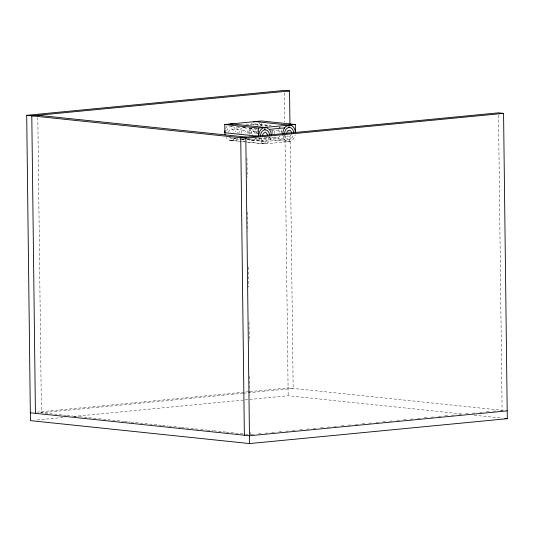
<?xml version="1.0" encoding="UTF-8"?>
<svg xmlns="http://www.w3.org/2000/svg" width="534" height="534" viewBox="0 0 534 534"><rect width="100%" height="100%" fill="white"/><g stroke="black" fill="none" stroke-linecap="round" stroke-linejoin="round"><path stroke-width="0.4" stroke-dasharray="2.67 2" d="M235.227 138.032L232.897 139.908L231.275 140.349A8.264 6.268 -84 0 1 226.076 137.338M250.806 124.415L252.095 122.98M263.429 143.766L242.002 141.517L265.058 143.886L268.195 142.485L269.483 141.049A8.264 6.268 -84 0 0 271.065 137.205M246.014 124.816L250.867 124.349L268.168 126.164M249.038 130.403L250.833 130.229M228.986 137.432A5.901 4.479 -84 0 0 231.242 137.999L231.275 140.349L240.934 139.414M241.742 139.341L244.158 139.107M258.903 138.379A8.264 6.268 -84 0 0 265.058 143.886L289.214 141.557A8.264 6.268 -84 0 0 295.222 134.875M36.966 412.155L249.131 391.669M249.959 391.589L288.08 387.911L503.562 410.479M40.404 412.849L242.623 393.324M243.451 393.244L293.179 388.445L290.082 135.122M37.06 419.984L65.241 417.261M73.525 416.46L244.252 399.979M245.079 399.899L288.18 395.741L461.823 413.93M250.993 434.576L255.139 434.175M258.449 433.855L260.939 433.615M265.084 433.214L267.567 432.974M271.713 432.573L275.858 432.173M279.169 431.852L282.486 431.532M285.803 431.212L288.287 430.971M292.432 430.571L296.577 430.17M299.888 429.85L303.205 429.53M306.523 429.209L309.006 428.976M313.151 428.575L317.296 428.175M320.607 427.854L323.924 427.534M327.242 427.213L330.553 426.893M333.87 426.573L338.015 426.172M341.326 425.852L344.644 425.531M347.961 425.211L352.1 424.81M355.417 424.49L358.735 424.17M362.045 423.849L365.363 423.529M368.68 423.208L372.819 422.808M376.136 422.494L379.454 422.174M382.765 421.853L386.082 421.533M389.399 421.213L393.538 420.812M396.855 420.492L400.173 420.171M403.484 419.851L406.801 419.53M410.119 419.21L414.257 418.81M417.575 418.489L420.892 418.169M424.203 417.848L427.52 417.528M430.831 417.208L434.149 416.887M438.294 416.493L441.611 416.173M444.922 415.852L448.24 415.532M451.55 415.212L454.868 414.891M459.013 414.491L461.496 414.25M465.641 413.85L468.959 413.53M472.27 413.209L475.587 412.889M479.732 412.488L482.215 412.248M486.361 411.847L489.678 411.527M492.989 411.207L496.306 410.886M500.451 410.486L502.107 410.326L498.496 114.51M289.188 139.207L289.214 141.557L286.057 140.756L284.735 139.574A8.264 6.268 -84 0 1 283.06 136.05M255.259 123.921L271.259 125.563M278.882 127.286L280.53 127.452M271.512 130.223L281.398 131.257M287.993 131.951L289.642 132.125M237.163 126.858L239.686 127.119M242.87 127.452L246.274 127.813M249.572 128.16L252.041 128.414M254.638 128.687L257.902 129.028M231.102 126.258L232.751 126.431M236.869 126.858L239.339 127.119M242.636 127.466L245.934 127.813M249.231 128.153L252.529 128.5M255.826 128.848L257.468 129.021M231.756 129.041L243.985 130.323M250.406 133.8A3.144 2.39 -84 0 1 253.31 131.304L257.388 131.731M253.003 129.208A3.144 2.39 -84 0 0 254.745 132.879L258.009 133.22M282.012 135.736L288.534 136.417M267.421 136.958L288.02 139.12M264.197 137.472L284.796 139.628L269.423 141.116L247.996 138.873M258.67 138.152L264.377 138.753M254.625 137.979L289.214 141.557M232.891 138.172L237.837 138.693M241.955 139.12L246.081 139.554M246.902 139.641L265.031 141.537L265.058 143.886M230.081 137.912L244.085 139.381M247.382 139.721L263.863 141.45M231.275 140.349L241.161 141.383M229.64 140.228L241.181 141.437M474.225 415.225L502.34 418.169M66.296 415.359L41.425 412.749L37.801 116.098M67.124 415.445L72.931 416.053M73.759 416.14L78.732 416.66M79.566 416.747L97.802 418.656M98.63 418.743L123.508 421.346M124.335 421.433L130.136 422.04M130.963 422.127L161.642 425.344M162.47 425.431L168.277 426.039M169.104 426.125L180.712 427.34M181.54 427.427L199.783 429.336M200.61 429.423L206.411 430.03M207.245 430.117L213.046 430.724M213.874 430.811L225.482 432.033M226.309 432.119L244.552 434.029M245.38 434.115L250.359 434.636L250.312 431.298M284.475 92.923L284.836 122.092M284.996 135.422L288.18 395.741M261.553 123.434L261.58 125.897M246.975 157.984L247.209 177.148M247.636 212.145L247.869 231.309M248.31 267.14L248.557 287.138M248.984 322.142L249.218 341.306M249.645 376.303L249.879 395.467M258.856 122.713A8.264 6.268 -84 0 1 261.213 126.418M249.932 134.435A8.264 6.268 -84 0 1 249.224 128.253M236.575 127.492A8.264 6.268 -84 0 1 237.39 132.959M225.675 128.547A8.264 6.268 -84 0 1 227.484 125.744M293.046 135.896A5.901 4.479 -84 0 1 288.6 139.214A5.901 4.479 -84 0 1 284.789 135.276M226.81 131.03A5.901 4.479 -84 0 1 231.689 126.251A5.901 4.479 -84 0 1 235.668 131.691M269.323 136.764A5.901 4.479 -84 0 1 265.618 141.43A5.901 4.479 -84 0 1 261.099 138.98M253.023 124.929A5.901 4.479 -84 0 1 258.456 125.336M252.202 134.254A5.901 4.479 -84 0 1 250.967 128.694M238.905 133.84A5.901 4.479 -84 0 1 243.918 127.533A5.901 4.479 -84 0 1 247.763 134.508M243.477 139.281A5.901 4.479 -84 0 1 242.309 139.194M241.008 133.64A3.144 2.39 -84 0 1 243.678 130.276A3.144 2.39 -84 0 1 245.727 133.994M228.772 132.359A3.144 2.39 -84 0 1 231.449 128.994A3.144 2.39 -84 0 1 233.498 132.712M265.251 126.211A5.901 4.479 -84 0 1 269.743 125.777M272.053 130.643A5.901 4.479 -84 0 1 271.919 132.178M265.164 131.311A3.144 2.39 -84 0 1 265.231 130.49M257.655 130.383A3.144 2.39 -84 0 1 254.745 132.879M266.68 137.719A3.144 2.39 -84 0 1 262.902 137.432M253.824 128.601A5.901 4.479 -84 0 1 257.221 133.954M255.96 138.233A5.901 4.479 -84 0 1 249.598 138.847M248.37 133.286A5.901 4.479 -84 0 1 251.494 128.827M253.31 131.304A3.144 2.39 -84 0 1 255.052 134.975M291.21 134.702A3.144 2.39 -84 0 1 287.446 135.709M279.068 126.752A5.901 4.479 -84 0 1 280.016 127.593M281.211 130.116A5.901 4.479 -84 0 1 281.244 133.153M280.116 135.896A5.901 4.479 -84 0 1 274.696 137.358M272.56 133.994A5.901 4.479 -84 0 1 272.954 129.495M278.554 129.675A3.144 2.39 -84 0 1 279.209 132.639M274.83 133.82A3.144 2.39 -84 0 1 275.164 130.002"/><path stroke-width="0.8" d="M253.603 122.012L255.232 121.578A8.264 6.268 -84 0 1 256.861 121.699M244.365 435.217L240.727 137.725L498.476 112.841L503.569 113.375L507.3 418.689L249.552 443.574L30.431 420.625L26.7 115.311L284.448 90.426L289.541 90.96L289.949 124.288M289.541 90.96L31.793 115.845L35.431 413.329M271.252 135.062A8.264 6.268 -84 0 0 269.336 129.422L266.493 127.573L264.857 127.446A8.264 6.268 -84 0 0 258.663 136.277L224.881 132.732L224.781 124.515L261.52 120.971L295.309 124.509L295.409 132.726A8.264 6.268 -84 0 0 289.014 125.116L255.232 121.578M224.781 124.515L258.563 128.053L295.309 124.509M269.276 129.368L284.649 127.886M26.7 115.311L245.82 138.259L503.569 113.375M507.207 410.86L249.458 435.744L30.338 412.795M229.98 124.142A8.264 6.268 -84 0 1 231.075 123.908L232.704 124.028M231.075 123.908L264.857 127.446L264.884 129.795A5.901 4.479 -84 0 0 260.465 136.103M37.787 115.264L246.721 137.151M504.817 418.429L507.3 418.689M284.622 133.767A5.901 4.479 -84 0 1 289.041 127.466L289.014 125.116L285.884 126.518L284.595 127.953A8.264 6.268 -84 0 0 282.82 133.941M258.563 128.053L258.663 136.277M245.82 138.259L249.552 443.574M289.041 127.466A5.901 4.479 -84 0 1 293.613 132.899M225.121 134.842A8.264 6.268 -84 0 1 225.068 130.59M264.884 129.795A5.901 4.479 -84 0 1 269.456 135.236M262.561 135.896A3.144 2.39 -84 0 1 264.917 132.532A3.144 2.39 -84 0 1 267.354 135.436M286.718 133.567A3.144 2.39 -84 0 1 289.074 130.203A3.144 2.39 -84 0 1 291.511 133.106"/></g></svg>
